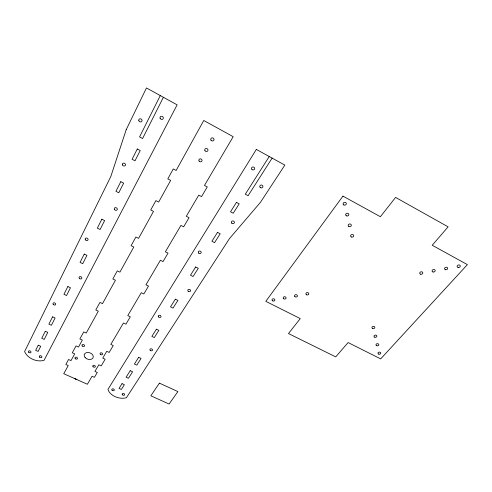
<?xml version="1.0" encoding="UTF-8"?>
<svg xmlns="http://www.w3.org/2000/svg" width="492" height="492" viewBox="0 0 492 492"><rect width="100%" height="100%" fill="white"/><g stroke="black" fill="none" stroke-linecap="round" stroke-linejoin="round"><path stroke-width="0.74" d="M160.281 95.571L139.568 136.905L142.582 138.516L163.393 97.281M269.235 156.511L245.299 194.211L248.109 195.711L272.125 158.104M75.682 379.049L87.355 384.264L92.059 376.269L94.421 377.333L97.305 372.469L94.931 371.398L98.806 364.812L101.198 365.9L105.153 359.221L102.748 358.127L106.752 351.325L109.175 352.438L113.258 345.544L110.823 344.418L123.443 322.998L125.927 324.173L130.294 316.811L127.785 315.618L141.278 292.715L143.836 293.958L148.51 286.073L145.933 284.819L160.392 260.268L163.03 261.578L168.043 253.122L165.386 251.793L180.921 225.416L183.639 226.806L189.033 217.704L186.296 216.296L198.762 195.139L201.542 196.597L207.28 186.923L204.475 185.435L233.19 136.684L203.762 120.497L176.142 170.453L173.276 168.934L167.809 178.891L170.65 180.386L158.67 202.046L155.878 200.607L150.737 209.967L153.504 211.382L138.584 238.374L135.878 237.015L131.1 245.705L133.787 247.045L119.907 272.144L117.28 270.864L112.834 278.958L115.442 280.219L102.496 303.625L99.944 302.414L95.792 309.972L98.326 311.165L86.229 333.041L83.751 331.897L79.864 338.963L82.33 340.095L78.492 347.038L76.045 345.919L72.281 352.764L74.71 353.871L70.996 360.587L68.585 359.498L65.848 364.48L68.247 365.562L63.739 373.717L76.869 379.541M74.513 378.502L75.59 379.012M126.167 129.759L110.811 176.517L24.6 351.577A13.438 9.477 21.6 0 0 44.083 360.304L177.12 104.839L146.456 87.957L126.167 129.759M38.247 345.218L35.664 350.335L38.112 351.436L40.707 346.325L38.247 345.218M45.289 331.264L41.74 338.293L44.219 339.425L47.785 332.401L45.289 331.264M52.564 316.848L48.899 324.117L51.414 325.273L55.098 318.017L52.564 316.848M67.865 286.535L63.948 294.302L66.531 295.526L70.473 287.771L67.865 286.535M84.255 254.063L80.055 262.396L82.718 263.681L86.943 255.366L84.255 254.063M101.856 219.198L97.336 228.153L100.079 229.518L104.624 220.588L101.856 219.198M120.798 181.671L115.927 191.32L118.763 192.772L123.652 183.141L120.798 181.671M137.293 148.996L132.102 159.267L135.011 160.798L140.22 150.546L137.293 148.996M256.326 149.414L107.926 389.461A12.866 9.127 15.6 0 0 126.407 397.733L229.487 238.571L260.477 202.304L284.843 165.103L256.326 149.414M122.047 383.649L119.046 388.403L121.364 389.449L124.378 384.701L122.047 383.649M130.232 370.685L126.106 377.216L128.455 378.28L132.594 371.761L130.232 370.685M138.676 357.303L134.421 364.043L136.801 365.138L141.069 358.41L138.676 357.303M156.413 329.197L151.868 336.399L154.31 337.549L158.873 330.366L156.413 329.197M175.373 299.154L170.509 306.86L173.024 308.072L177.901 300.384L175.373 299.154M195.687 266.965L190.472 275.225L193.061 276.51L198.288 268.269L195.687 266.965M217.507 232.39L211.904 241.277L214.561 242.636L220.188 233.774L217.507 232.39M236.461 202.36L230.508 211.794L233.233 213.227L239.21 203.811L236.461 202.36M159.408 383.133L150.841 395.796L169.088 404.043L177.889 391.583L159.408 383.133M342.961 196.123L265.809 301.338L300.255 318.595L288.484 333.551L335.722 356.884L348.102 342.561L380.679 358.883L467.4 264.622L432.222 245.256L448.132 226.849L395.58 197.415L380.39 216.726L342.961 196.123M82.25 345.993A1.353 0.984 19.4 0 0 84.501 346.085A1.353 0.984 19.4 0 0 83.087 344.498A1.353 0.984 19.4 0 0 82.25 345.993M93.05 366.694A1.316 0.947 17.9 0 0 95.257 366.792A1.316 0.947 17.9 0 0 93.886 365.267A1.316 0.947 17.9 0 0 93.05 366.694M85.141 357.567A4.668 3.376 18.7 0 0 92.951 357.924A4.668 3.376 18.7 0 0 88.093 352.457A4.668 3.376 18.7 0 0 85.141 357.567M75.221 358.619A1.328 0.953 19.3 0 0 77.435 358.717A1.328 0.953 19.3 0 0 76.032 357.167A1.328 0.953 19.3 0 0 75.221 358.619M100.306 354.258A1.341 0.978 18 0 0 102.551 354.357A1.341 0.978 18 0 0 101.168 352.789A1.341 0.978 18 0 0 100.306 354.258M204.992 150.718A1.648 1.501 21.8 0 0 207.808 150.761A1.648 1.501 21.8 0 0 206.283 148.455A1.648 1.501 21.8 0 0 204.992 150.718M199.094 161.056A1.63 1.476 21.5 0 0 201.88 161.105A1.63 1.476 21.5 0 0 200.367 158.836A1.63 1.476 21.5 0 0 199.094 161.056M211 140.165A1.667 1.531 22.2 0 0 213.854 140.208A1.667 1.531 22.2 0 0 212.323 137.858A1.667 1.531 22.2 0 0 211 140.165M150.146 350.261A1.347 1.009 14.9 0 0 152.44 350.359A1.347 1.009 14.9 0 0 151.112 348.767A1.347 1.009 14.9 0 0 150.146 350.261M158.504 316.885A1.396 1.082 15.4 0 0 160.884 316.977A1.396 1.082 15.4 0 0 159.519 315.267A1.396 1.082 15.4 0 0 158.504 316.885M188.264 291.282A1.439 1.156 13.8 0 0 190.601 290.84A1.439 1.156 13.8 0 0 188.756 289.345A1.439 1.156 13.8 0 0 188.264 291.282M198.737 253.152A1.494 1.248 14.2 0 0 201.179 252.66A1.494 1.248 14.2 0 0 199.272 251.055A1.494 1.248 14.2 0 0 198.737 253.152M231.818 223.208A1.544 1.335 10.9 0 0 234.37 222.673A1.544 1.335 10.9 0 0 232.445 220.976A1.544 1.335 10.9 0 0 231.818 223.208M251.947 169.494A1.624 1.482 9 0 0 254.653 168.879A1.624 1.482 9 0 0 252.648 167.028A1.624 1.482 9 0 0 251.947 169.494M260.207 187.446A1.599 1.439 6.7 0 0 262.876 186.855A1.599 1.439 6.7 0 0 260.914 185.053A1.599 1.439 6.7 0 0 260.207 187.446M122.379 394.799A1.279 0.904 15.3 0 0 124.544 394.898A1.279 0.904 15.3 0 0 123.246 393.452A1.279 0.904 15.3 0 0 122.379 394.799M112.065 390.174A1.285 0.91 16 0 0 114.23 390.279A1.285 0.91 16 0 0 112.914 388.815A1.285 0.91 16 0 0 112.065 390.174M283.62 298.699A1.451 1.175 3.5 0 0 286.055 298.257A1.451 1.175 3.5 0 0 284.308 296.756A1.451 1.175 3.5 0 0 283.62 298.699M294.899 296.645A1.458 1.181 2.2 0 0 297.353 296.202A1.458 1.181 2.2 0 0 295.618 294.696A1.458 1.181 2.2 0 0 294.899 296.645M306.565 294.776A1.464 1.187 1 0 0 308.804 293.822A1.464 1.187 1 0 0 306.651 292.722A1.464 1.187 1 0 0 306.565 294.776M272.42 300.735A1.445 1.162 4.7 0 0 274.837 300.298A1.445 1.162 4.7 0 0 273.085 298.804A1.445 1.162 4.7 0 0 272.42 300.735M378.545 354.068A1.414 1.064 -3.6 0 0 380.771 353.238A1.414 1.064 -3.6 0 0 378.766 352.223A1.414 1.064 -3.6 0 0 378.545 354.068M376.589 345.667A1.427 1.082 -3.8 0 0 378.828 344.812A1.427 1.082 -3.8 0 0 376.811 343.791A1.427 1.082 -3.8 0 0 376.589 345.667M374.596 337.125A1.439 1.101 -4 0 0 376.86 336.251A1.439 1.101 -4 0 0 374.818 335.212A1.439 1.101 -4 0 0 374.596 337.125M372.573 328.435A1.451 1.119 -4.1 0 0 374.849 327.549A1.451 1.119 -4.1 0 0 372.795 326.491A1.451 1.119 -4.1 0 0 372.573 328.435M351.282 236.947A1.574 1.335 -6.7 0 0 353.73 235.852A1.574 1.335 -6.7 0 0 351.472 234.635A1.574 1.335 -6.7 0 0 351.282 236.947M348.84 226.474A1.587 1.359 -7.1 0 0 351.313 225.361A1.587 1.359 -7.1 0 0 349.031 224.118A1.587 1.359 -7.1 0 0 348.84 226.474M346.362 215.81A1.605 1.384 -7.6 0 0 348.846 214.666A1.605 1.384 -7.6 0 0 346.546 213.405A1.605 1.384 -7.6 0 0 346.362 215.81M343.828 204.936A1.617 1.408 -8.1 0 0 346.337 203.768A1.617 1.408 -8.1 0 0 344.006 202.489A1.617 1.408 -8.1 0 0 343.828 204.936M420.672 274.222A1.568 1.248 -10.9 0 0 422.8 272.74A1.568 1.248 -10.9 0 0 420.303 272.101A1.568 1.248 -10.9 0 0 420.672 274.222M433.034 271.978A1.581 1.248 -12 0 0 435.192 270.489A1.581 1.248 -12 0 0 432.683 269.837A1.581 1.248 -12 0 0 433.034 271.978M445.494 269.714A1.593 1.255 -13 0 0 447.677 268.214A1.593 1.255 -13 0 0 445.168 267.562A1.593 1.255 -13 0 0 445.494 269.714M458.052 267.427A1.605 1.261 -14 0 0 460.272 265.92A1.605 1.261 -14 0 0 457.751 265.262A1.605 1.261 -14 0 0 458.052 267.427M53.29 304.437A1.414 1.052 23.2 0 0 55.621 304.523A1.414 1.052 23.2 0 0 54.108 302.808A1.414 1.052 23.2 0 0 53.29 304.437M79.353 278.318A1.458 1.125 23.3 0 0 81.77 278.398A1.458 1.125 23.3 0 0 80.245 276.59A1.458 1.125 23.3 0 0 79.353 278.318M85.479 239.875A1.519 1.212 25.6 0 0 87.988 239.942A1.519 1.212 25.6 0 0 86.414 237.999A1.519 1.212 25.6 0 0 85.479 239.875M114.568 209.635A1.562 1.298 26.1 0 0 117.176 209.703A1.562 1.298 26.1 0 0 115.602 207.636A1.562 1.298 26.1 0 0 114.568 209.635M122.465 164.925A1.636 1.402 30.4 0 0 125.171 165.632A1.636 1.402 30.4 0 0 124.169 163.166A1.636 1.402 30.4 0 0 122.465 164.925M160.109 118.24A1.71 1.544 34.7 0 0 162.932 118.99A1.71 1.544 34.7 0 0 161.966 116.303A1.71 1.544 34.7 0 0 160.109 118.24M138.861 120.749A1.71 1.519 36 0 0 141.678 121.493A1.71 1.519 36 0 0 140.669 118.824A1.71 1.519 36 0 0 138.861 120.749M28.733 352.26A1.341 0.941 21.9 0 0 30.934 352.352A1.341 0.941 21.9 0 0 29.465 350.802A1.341 0.941 21.9 0 0 28.733 352.26M39.612 357.137A1.335 0.941 21.2 0 0 41.808 357.235A1.335 0.941 21.2 0 0 40.356 355.691A1.335 0.941 21.2 0 0 39.612 357.137"/></g></svg>
